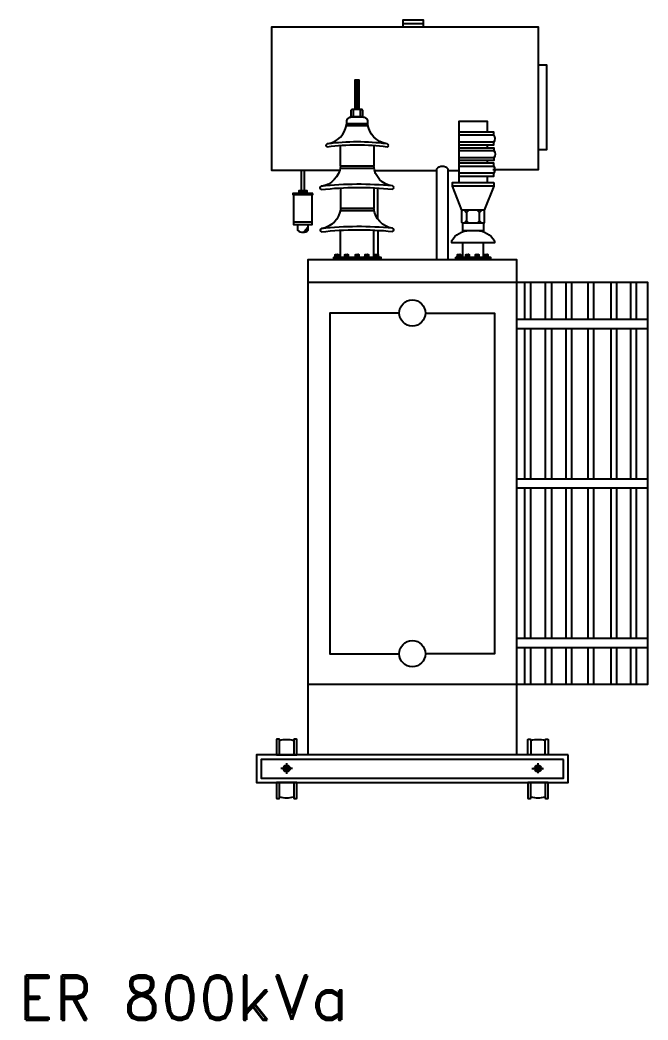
# Model space of a CAD drawing. Header units: millimetres. Extents: x 20927 to 53748, y 38421 to 54891.
# Drawn here: x 46463 to 48163, y 38421 to 41128 of the extents above; entities that cross this region are included whole.
import ezdxf
from ezdxf.enums import TextEntityAlignment as Align

# ---------------------------------------------------------------- set-up
doc = ezdxf.new("R2010")
doc.units = ezdxf.units.MM
doc.linetypes.add('CENTERX2', pattern=[101.6, 63.5, -12.7, 12.7, -12.7])
for name, color, linetype in [('Btrans.', 2, 'Continuous'), ('DETAIL', 4, 'Continuous'), ('TRANS', 2, 'Continuous')]:
    doc.layers.add(name, color=color, linetype=linetype)
doc.styles.add('tx1', font='romand.shx')

msp = doc.modelspace()

# ---------------------------------------------------------------- linework, layer by layer
at = {"layer": 'DETAIL', "color": 241, "ltscale": 0.25}
for p, q in [((47500.5, 41118.7), (47554.3, 41118.7)), ((47375.1, 40965.6), (47375.1, 40886.7)), ((47365.1, 40884.2), (47365.1, 40868)), ((47385, 40884.2), (47382.5, 40886.7)), ((47385, 40868), (47382.5, 40865.5)), ((47225.1, 40666.8), (47225.1, 40720.5)), ((47233.4, 40666.8), (47233.4, 40720.5)), ((47239.5, 40662.4), (47218.4, 40662.4)), ((47745.7, 40678.4), (47633.6, 40678.4)), ((47672.2, 40607.2), (47672.2, 40584.5)), ((47707.1, 40607.2), (47713.3, 40613.4)), ((47253.3, 40580.6), (47204.6, 40580.6)), ((47707.1, 40584.5), (47713.3, 40578.3)), ((47232.2, 40555.4), (47242.7, 40567.2)), ((47233.8, 40555.8), (47242.3, 40565.4)), ((47235.3, 40556.2), (47241.7, 40563.5)), ((47237.1, 40556.8), (47241.1, 40561.4)), ((47318.3, 40492.9), (47318.3, 40487.9)), ((47323.3, 40492.9), (47323.3, 40487.9)), ((47344.3, 40492.9), (47344.9, 40493.5)), ((47344.3, 40487.9), (47344.9, 40487.3)), ((47349.3, 40492.9), (47348.7, 40493.5)), ((47349.3, 40487.9), (47348.7, 40487.3)), ((47373.4, 40492.9), (47373.4, 40487.9)), ((47378.4, 40492.9), (47378.4, 40487.9)), ((47399.3, 40492.9), (47399.9, 40493.5)), ((47399.3, 40487.9), (47399.9, 40487.3)), ((47404.2, 40492.9), (47403.6, 40493.5)), ((47404.2, 40487.9), (47403.6, 40487.3)), ((47426.1, 40492.9), (47426.1, 40487.9)), ((47431, 40492.9), (47431, 40487.9)), ((47648.9, 40492.9), (47648.9, 40487.9)), ((47653.9, 40492.9), (47653.9, 40487.9)), ((47672.1, 40492.9), (47672.1, 40487.9)), ((47677.1, 40492.9), (47677.1, 40487.9)), ((47698.1, 40492.9), (47697.5, 40493.5)), ((47698.1, 40487.9), (47697.5, 40487.3)), ((47703.1, 40492.9), (47702.5, 40493.5)), ((47703.1, 40487.9), (47702.5, 40487.3)), ((47722.8, 40492.9), (47722.8, 40487.9)), ((47727.8, 40492.9), (47727.8, 40487.9))]:
    msp.add_line(p, q, dxfattribs=at)
at = {"layer": 'DETAIL', "ltscale": 0.25}
for p, q in [((47727.6, 40789.6), (47727.6, 40782.1)), ((47727.6, 40747.6), (47727.6, 40740)), ((47422.9, 40720.5), (47591.3, 40720.5)), ((47621.5, 40720.5), (47651.6, 40720.5)), ((47727.6, 40705.6), (47727.6, 40688.1)), ((47330.1, 40558.7), (47330.1, 40486.4)), ((47420.1, 40559.3), (47420.1, 40486.4)), ((47431.7, 40558.7), (47431.7, 40479.7)), ((47660.8, 40524.4), (47660.8, 40486.4)), ((47716.9, 40524.4), (47716.9, 40486.4)), ((47829.3, 40317.8), (47829.3, 40417.5)), ((47845.3, 40417.5), (47845.3, 40317.8)), ((47885.7, 40317.8), (47885.7, 40417.5)), ((47901.7, 40417.5), (47901.7, 40317.8)), ((47941, 40417.5), (47941, 40317.8)), ((47957, 40317.8), (47957, 40417.5)), ((48000.3, 40417.5), (48000.3, 40317.8)), ((48016.4, 40317.8), (48016.4, 40417.5)), ((48062.4, 40417.5), (48062.4, 40317.8)), ((48078.4, 40317.8), (48078.4, 40417.5)), ((48116.2, 40417.5), (48116.2, 40317.8)), ((48132.3, 40317.8), (48132.3, 40417.5)), ((47806.9, 40317.8), (48163.1, 40317.8)), ((47806.9, 40292.9), (48163.1, 40292.9)), ((47829.3, 39886.1), (47829.3, 40292.9)), ((47845.3, 40292.9), (47845.3, 39886.1)), ((47885.7, 39886.1), (47885.7, 40292.9)), ((47901.7, 40292.9), (47901.7, 39886.1)), ((47941, 40292.9), (47941, 39886.1)), ((47957, 39886.1), (47957, 40292.9)), ((48000.3, 40292.9), (48000.3, 39886.1)), ((48016.4, 39886.1), (48016.4, 40292.9)), ((48062.4, 40292.9), (48062.4, 39886.1)), ((48078.4, 39886.1), (48078.4, 40292.9)), ((48116.2, 40292.9), (48116.2, 39886.1)), ((48132.3, 39886.1), (48132.3, 40292.9)), ((47806.9, 39886.1), (48163.1, 39886.1)), ((47806.9, 39861.2), (48163.1, 39861.2)), ((47829.3, 39454.3), (47829.3, 39861.2)), ((47845.3, 39861.2), (47845.3, 39454.3)), ((47885.7, 39454.3), (47885.7, 39861.2)), ((47901.7, 39861.2), (47901.7, 39454.3)), ((47941, 39861.2), (47941, 39454.3)), ((47957, 39454.3), (47957, 39861.2)), ((48000.3, 39861.2), (48000.3, 39454.3)), ((48016.4, 39454.3), (48016.4, 39861.2)), ((48062.4, 39861.2), (48062.4, 39454.3)), ((48078.4, 39454.3), (48078.4, 39861.2)), ((48116.2, 39861.2), (48116.2, 39454.3)), ((48132.3, 39454.3), (48132.3, 39861.2)), ((47806.9, 39454.3), (48163.1, 39454.3)), ((47806.9, 39429.4), (48163.1, 39429.4)), ((47829.3, 39329.8), (47829.3, 39429.4)), ((47845.3, 39429.4), (47845.3, 39329.8)), ((47885.7, 39329.8), (47885.7, 39429.4)), ((47901.7, 39429.4), (47901.7, 39329.8)), ((47941, 39429.4), (47941, 39329.8)), ((47957, 39329.8), (47957, 39429.4)), ((48000.3, 39429.4), (48000.3, 39329.8)), ((48016.4, 39329.8), (48016.4, 39429.4)), ((48062.4, 39429.4), (48062.4, 39329.8)), ((48078.4, 39329.8), (48078.4, 39429.4)), ((48116.2, 39429.4), (48116.2, 39329.8)), ((48132.3, 39329.8), (48132.3, 39429.4))]:
    msp.add_line(p, q, dxfattribs=at)
at = {"layer": 'DETAIL', "color": 241, "linetype": 'CENTERX2', "ltscale": 0.25}
for p, q in [((47184.7, 39116.2), (47184.7, 39087.4)), ((47864.8, 39116.2), (47864.8, 39088.9)), ((47201.1, 39101.9), (47169.4, 39101.9)), ((47848.9, 39101.9), (47880.6, 39101.9))]:
    msp.add_line(p, q, dxfattribs=at)
at = {"layer": 'DETAIL', "color": 241, "ltscale": 0.25}
for points in [[(47500.5, 41109.6), (47500.5, 41128), (47554.3, 41128), (47554.3, 41109.6)], [(47367.6, 40886.7), (47365.1, 40884.2), (47362.6, 40886.7)], [(47387.5, 40865.5), (47385, 40868), (47385, 40884.2), (47387.5, 40886.7)], [(47367.6, 40865.5), (47365.1, 40868), (47362.6, 40865.5)], [(47405.1, 40841.8), (47346.6, 40841.8)], [(47745.7, 40797), (47651.6, 40797), (47651.6, 40816.7), (47745.7, 40816.7)], [(47745.7, 40755), (47651.6, 40755), (47651.6, 40774.7), (47745.7, 40774.7)], [(47330, 40726.7), (47421.6, 40726.7)], [(47745.7, 40712.9), (47651.6, 40712.9), (47651.6, 40732.7), (47745.7, 40732.7)], [(47218.4, 40658.1), (47218.4, 40666.8), (47239.5, 40666.8), (47239.5, 40658.1)], [(47253.3, 40655.6), (47253.3, 40573.6), (47204.6, 40573.6), (47204.6, 40655.6)], [(47330.5, 40612.2), (47422.1, 40612.2)], [(47666, 40613.4), (47672.2, 40607.2), (47678.4, 40613.4)], [(47700.8, 40578.3), (47707.1, 40584.5), (47707.1, 40607.2), (47700.8, 40613.4)], [(47678.4, 40578.3), (47672.2, 40584.5), (47666, 40578.3)], [(47316.9, 40487.3), (47316.3, 40487.9), (47316.3, 40492.9), (47316.9, 40493.5), (47324.6, 40493.5), (47325.2, 40492.9), (47325.2, 40487.9), (47324.6, 40487.3)], [(47317.6, 40493.5), (47318.3, 40492.9), (47318.9, 40493.5)], [(47317.6, 40487.3), (47318.3, 40487.9), (47318.9, 40487.3)], [(47323.9, 40493.5), (47323.3, 40492.9), (47322.6, 40493.5)], [(47323.9, 40487.3), (47323.3, 40487.9), (47322.6, 40487.3)], [(47343, 40487.3), (47342.3, 40487.9), (47342.3, 40492.9), (47343, 40493.5), (47350.6, 40493.5), (47351.2, 40492.9), (47351.2, 40487.9), (47350.6, 40487.3)], [(47343.7, 40493.5), (47344.3, 40492.9), (47344.3, 40487.9), (47343.7, 40487.3)], [(47349.9, 40493.5), (47349.3, 40492.9), (47349.3, 40487.9), (47349.9, 40487.3)], [(47372.1, 40487.3), (47371.4, 40487.9), (47371.4, 40492.9), (47372.1, 40493.5), (47379.7, 40493.5), (47380.3, 40492.9), (47380.3, 40487.9), (47379.7, 40487.3)], [(47372.8, 40493.5), (47373.4, 40492.9), (47374, 40493.5)], [(47372.8, 40487.3), (47373.4, 40487.9), (47374, 40487.3)], [(47379, 40493.5), (47378.4, 40492.9), (47377.8, 40493.5)], [(47379, 40487.3), (47378.4, 40487.9), (47377.8, 40487.3)], [(47397.9, 40487.3), (47397.3, 40487.9), (47397.3, 40492.9), (47397.9, 40493.5), (47405.6, 40493.5), (47406.2, 40492.9), (47406.2, 40487.9), (47405.6, 40487.3)], [(47398.6, 40493.5), (47399.3, 40492.9), (47399.3, 40487.9), (47398.6, 40487.3)], [(47404.9, 40493.5), (47404.2, 40492.9), (47404.2, 40487.9), (47404.9, 40487.3)], [(47424.7, 40487.3), (47424.1, 40487.9), (47424.1, 40492.9), (47424.7, 40493.5), (47432.4, 40493.5), (47433, 40492.9), (47433, 40487.9), (47432.4, 40487.3)], [(47425.4, 40493.5), (47426.1, 40492.9), (47426.7, 40493.5)], [(47425.4, 40487.3), (47426.1, 40487.9), (47426.7, 40487.3)], [(47431.7, 40493.5), (47431, 40492.9), (47430.4, 40493.5)], [(47431.7, 40487.3), (47431, 40487.9), (47430.4, 40487.3)], [(47647.6, 40487.3), (47647, 40487.9), (47647, 40492.9), (47647.6, 40493.5), (47655.3, 40493.5), (47655.9, 40492.9), (47655.9, 40487.9), (47655.3, 40487.3)], [(47648.3, 40493.5), (47648.9, 40492.9), (47649.6, 40493.5)], [(47648.3, 40487.3), (47648.9, 40487.9), (47649.6, 40487.3)], [(47654.6, 40493.5), (47653.9, 40492.9), (47653.3, 40493.5)], [(47654.6, 40487.3), (47653.9, 40487.9), (47653.3, 40487.3)], [(47670.8, 40487.3), (47670.1, 40487.9), (47670.1, 40492.9), (47670.8, 40493.5), (47678.4, 40493.5), (47679, 40492.9), (47679, 40487.9), (47678.4, 40487.3)], [(47671.5, 40493.5), (47672.1, 40492.9), (47672.7, 40493.5)], [(47671.5, 40487.3), (47672.1, 40487.9), (47672.7, 40487.3)], [(47677.7, 40493.5), (47677.1, 40492.9), (47676.5, 40493.5)], [(47677.7, 40487.3), (47677.1, 40487.9), (47676.5, 40487.3)], [(47696.8, 40487.3), (47696.1, 40487.9), (47696.1, 40492.9), (47696.8, 40493.5), (47704.4, 40493.5), (47705, 40492.9), (47705, 40487.9), (47704.4, 40487.3)], [(47698.7, 40487.3), (47698.1, 40487.9), (47698.1, 40492.9), (47698.7, 40493.5)], [(47703.7, 40487.3), (47703.1, 40487.9), (47703.1, 40492.9), (47703.7, 40493.5)], [(47721.5, 40487.3), (47720.9, 40487.9), (47720.9, 40492.9), (47721.5, 40493.5), (47729.1, 40493.5), (47729.8, 40492.9), (47729.8, 40487.9), (47729.1, 40487.3)], [(47722.2, 40493.5), (47722.8, 40492.9), (47723.4, 40493.5)], [(47722.2, 40487.3), (47722.8, 40487.9), (47723.4, 40487.3)], [(47728.4, 40493.5), (47727.8, 40492.9), (47727.2, 40493.5)], [(47728.4, 40487.3), (47727.8, 40487.9), (47727.2, 40487.3)]]:
    msp.add_lwpolyline(points, dxfattribs=at)
at = {"layer": 'DETAIL', "ltscale": 0.25}
for points in [[(47328.4, 40720.5), (47145, 40720.5), (47145, 41109.6), (47865.8, 41109.6), (47865.8, 40722.3), (47743.5, 40722.3)], [(47865.8, 41006.9), (47888.5, 41006.9), (47888.5, 40776.1), (47865.8, 40776.1)], [(47370.2, 40886.7), (47370.2, 40965.6), (47379.9, 40965.6), (47379.9, 40886.7)], [(47362, 40865.5), (47359.5, 40868), (47359.5, 40884.2), (47362, 40886.7), (47388.1, 40886.7), (47390.6, 40884.2), (47390.6, 40868), (47388.1, 40865.5)], [(47388.1, 40865.9), (47362, 40865.9)], [(47651.6, 40688.1), (47651.6, 40854), (47727.6, 40854), (47727.6, 40824.1)], [(47420.8, 40787.6), (47420.8, 40732.1), (47330.9, 40732.1), (47330.9, 40787.6)], [(47421.3, 40673.1), (47421.3, 40617.6), (47331.3, 40617.6), (47331.3, 40673.1)], [(47718.4, 40613.4), (47719.7, 40612.1), (47719.7, 40579.5), (47718.4, 40578.3), (47660.8, 40578.3), (47659.6, 40579.5), (47659.6, 40612.1), (47660.8, 40613.4)], [(47660.8, 40578.3), (47660.8, 40557.9), (47718.4, 40557.9), (47718.4, 40578.3)], [(47747.5, 40530.3), (47747.5, 40524.5), (47631.7, 40524.5), (47631.7, 40530.3)], [(47489.6, 40334.8), (47302.2, 40334.8), (47302.2, 39412.5), (47489.6, 39412.5)], [(47560.4, 40334.8), (47747.8, 40334.8), (47747.8, 39412.5), (47560.4, 39412.5)]]:
    msp.add_lwpolyline(points, dxfattribs=at)
at = {"layer": 'DETAIL', "color": 241, "ltscale": 0.25}
for points in [[(47391.8, 40865.5, -0.414214), (47404.2, 40853.1), (47404.2, 40847.1), (47347.5, 40847.1), (47347.5, 40853.1, -0.414214), (47359.9, 40865.5)], [(47471.6, 40564.3, -0.351357), (47421.3, 40617.6), (47331.3, 40617.6, -0.340644), (47278.9, 40563.2, 0.821628), (47278.9, 40554.5, -0.053123), (47471.6, 40555.6, 0.821628)]]:
    msp.add_lwpolyline(points, format="xyb", close=True, dxfattribs=at)
at = {"layer": 'DETAIL', "ltscale": 0.25}
for points in [[(47295, 40784, -0.821628), (47295, 40792.7, 0.340644), (47347.5, 40847.1)], [(47456.7, 40784, 0.821628), (47456.7, 40792.7, -0.340644), (47404.2, 40847.1)], [(47651.6, 40782.1), (47745.7, 40782.1), (47745.7, 40774.7, -0.364839), (47745.7, 40755), (47745.7, 40747.6), (47651.6, 40747.6)], [(47591.3, 40479.7), (47591.3, 40725, -0.491826), (47621.5, 40725), (47621.5, 40479.7)], [(47431.7, 40588.6), (47431.7, 40672.8, 0.006184), (47431.5, 40673.2)], [(47631.4, 40529.8, -0.26809), (47680, 40557.9)], [(47699.2, 40557.9, -0.26809), (47747.8, 40529.8)], [(47165.4, 39138.6), (47165.4, 39180.5, 0.261021), (47157.1, 39180.5), (47157.1, 39138.6), (47212.3, 39138.6), (47212.3, 39180.5, 0.261021), (47204.1, 39180.5), (47204.1, 39138.6)], [(47884.6, 39138.6), (47884.6, 39180.5, -0.261021), (47892.9, 39180.5), (47892.9, 39138.6), (47837.7, 39138.6), (47837.7, 39180.5, -0.261021), (47845.9, 39180.5), (47845.9, 39138.6)], [(47204.1, 39063.5), (47204.1, 39021.7, 0.261021), (47212.3, 39021.7), (47212.3, 39063.5), (47157.1, 39063.5), (47157.1, 39021.7, 0.261021), (47165.4, 39021.7), (47165.4, 39063.5)], [(47884.6, 39063.5), (47884.6, 39021.7, 0.261021), (47892.9, 39021.7), (47892.9, 39063.5), (47837.7, 39063.5), (47837.7, 39021.7, 0.261021), (47845.9, 39021.7), (47845.9, 39063.5)]]:
    msp.add_lwpolyline(points, format="xyb", dxfattribs=at)
at = {"layer": 'DETAIL', "color": 241, "ltscale": 0.25}
for points in [[(47651.6, 40789.6), (47745.7, 40789.6), (47745.7, 40797, 0.364839), (47745.7, 40816.7), (47745.7, 40824.1), (47651.6, 40824.1)], [(47278.4, 40669, -0.053123), (47471.1, 40670.1, 0.821628), (47471.1, 40678.8, -0.351357), (47420.8, 40732.1), (47330.9, 40732.1, -0.340644), (47278.4, 40677.7, 0.821628), (47278.4, 40669)], [(47651.6, 40705.6), (47745.7, 40705.6), (47745.7, 40712.9, 0.364839), (47745.7, 40732.7), (47745.7, 40740), (47651.6, 40740)], [(47214.6, 40573.6), (47214.6, 40558.9, 0.381748), (47243.3, 40558.9), (47243.3, 40573.6)], [(47327, 40486, 1.027334), (47327, 40487.3), (47314.5, 40487.3, 1.027334), (47314.5, 40486)], [(47340.6, 40486, -1.027334), (47340.6, 40487.3), (47353, 40487.3, -1.027334), (47353, 40486)], [(47382.1, 40486, 1.027334), (47382.1, 40487.3), (47369.7, 40487.3, 1.027334), (47369.7, 40486)], [(47408, 40486, 1.027334), (47408, 40487.3), (47395.5, 40487.3, 1.027334), (47395.5, 40486)], [(47422.3, 40486, -1.027334), (47422.3, 40487.3), (47434.8, 40487.3, -1.027334), (47434.8, 40486)], [(47645.2, 40486, -1.027334), (47645.2, 40487.3), (47657.7, 40487.3, -1.027334), (47657.7, 40486)], [(47668.4, 40486, -1.027334), (47668.4, 40487.3), (47680.8, 40487.3, -1.027334), (47680.8, 40486)], [(47694.4, 40486, -1.027334), (47694.4, 40487.3), (47706.8, 40487.3, -1.027334), (47706.8, 40486)], [(47731.5, 40486, 1.027334), (47731.5, 40487.3), (47719.1, 40487.3, 1.027334), (47719.1, 40486)]]:
    msp.add_lwpolyline(points, format="xyb", dxfattribs=at)
at = {"layer": 'DETAIL', "ltscale": 0.25}
msp.add_lwpolyline([(47745.7, 40688.1), (47745.7, 40678.4), (47719.7, 40613.4), (47659.6, 40613.4), (47633.6, 40678.4), (47633.6, 40688.1)], close=True, dxfattribs=at)
at = {"layer": 'DETAIL', "color": 241, "ltscale": 0.25}
for points in [[(47256.1, 40658.1), (47201.8, 40658.1), (47201.8, 40655.6), (47256.1, 40655.6)], [(47312.2, 40486), (47439.6, 40486), (47439.6, 40479.7), (47312.2, 40479.7)], [(47642.9, 40486), (47736.4, 40486), (47736.4, 40479.7), (47642.9, 40479.7)]]:
    msp.add_lwpolyline(points, close=True, dxfattribs=at)
at = {"layer": 'DETAIL', "ltscale": 0.25}
for centre in [(47525, 40334.8), (47525, 39412.5)]:
    msp.add_circle(centre, 35.4, dxfattribs=at)
at = {"layer": 'DETAIL', "color": 241, "ltscale": 0.25}
for centre, radius in [((47184.7, 39101.8), 9.17), ((47184.7, 39101.8), 5.03), ((47865.3, 39101.8), 9.17), ((47865.3, 39101.8), 5.03)]:
    msp.add_circle(centre, radius, dxfattribs=at)
for centre, radius, start, end in [((47375.8, 40156.9), 641, 82.7541, 97.2459), ((47380, 39773.7), 909.5, 84.2493, 96.4129), ((47380.4, 39659.1), 909.5, 84.2493, 96.4129)]:
    msp.add_arc(centre, radius, start, end, dxfattribs=at)
at = {"layer": 'DETAIL', "ltscale": 0.25}
for centre, radius, start, end in [((47375.8, 40148.2), 641, 82.7541, 97.2459), ((47416.6, 40662.2), 18.4, 138.9173, 145.0113), ((47184.7, 39113.4), 66.4, 73.0398, 106.9602), ((47865.3, 39113.4), 66.4, 73.0398, 106.9602), ((47184.7, 39088.8), 66.4, 253.0398, 286.9602), ((47865.3, 39088.8), 66.4, 253.0398, 286.9602)]:
    msp.add_arc(centre, radius, start, end, dxfattribs=at)
at = {"layer": 'TRANS', "ltscale": 0.25}
for points in [[(47243.1, 39138.6), (47243.1, 40479.7), (47806.9, 40479.7), (47806.9, 39138.6)], [(47243.1, 39329.8), (48163.1, 39329.8), (48163.1, 40417.5), (47243.1, 40417.5)]]:
    msp.add_lwpolyline(points, dxfattribs=at)
for points in [[(47947, 39138.6), (47103, 39138.6), (47103, 39063.5), (47947, 39063.5)], [(47934.5, 39126.2), (47115.5, 39126.2), (47115.5, 39076), (47934.5, 39076)]]:
    msp.add_lwpolyline(points, close=True, dxfattribs=at)

# ---------------------------------------------------------------- texts
at = {"layer": 'Btrans.', "style": 'tx1'}
msp.add_text('TRANSFORMER 800kVa', height=120, dxfattribs=at).set_placement((46435.2, 38481), align=Align.MIDDLE_CENTER)

doc.saveas('drawing.dxf')
